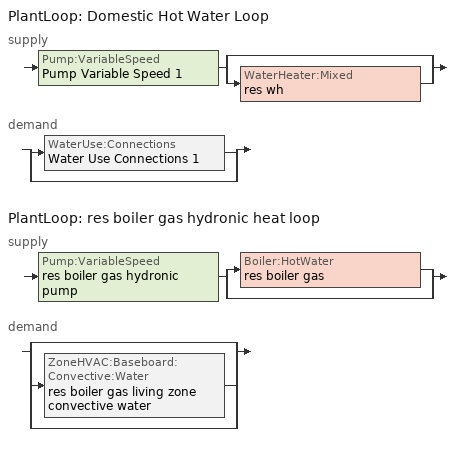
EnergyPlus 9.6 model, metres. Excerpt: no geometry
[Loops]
PlantLoop 'Domestic Hot Water Loop'
 supply: Pump:VariableSpeed 'Pump Variable Speed 1' > split
  | bypass
  | WaterHeater:Mixed 'res wh'
 demand: split
  | WaterUse:Connections 'Water Use Connections 1'
  | bypass
PlantLoop 'res boiler gas hydronic heat loop'
 supply: Pump:VariableSpeed 'res boiler gas hydronic pump' > split
  | Boiler:HotWater 'res boiler gas'
  | bypass
 demand: split
  | bypass
  | ZoneHVAC:Baseboard:Convective:Water 'res boiler gas living zone convective water'
  | bypass
[Sizing:Plant] Loop Type=Heating; Sizing Option=NonCoincident; Zone Timesteps in Averaging Window=1; Coincident Sizing Factor Mode=None
Name | Design Loop Exit Temperature {C} | Loop Design Temperature Difference {deltaC}
Domestic Hot Water Loop | 51.6667 | 5.55556
res boiler gas hydronic heat loop | 82.2222 | 11.1111
[ZoneControl:Thermostat]
living zone Thermostat: Zone or ZoneList=living zone; Control Type Schedule=living zone Thermostat Schedule; Control 1=living zone temperature setpoint; Temperature Difference Between Cutout And Setpoint {deltaC}=0
[ThermostatSetpoint:DualSetpoint]
living zone temperature setpoint: Heating Setpoint Temperature Schedule=heating_sch; Cooling Setpoint Temperature Schedule=cooling_sch
[ZoneHVAC:Baseboard:Convective:Water]
res boiler gas living zone convective water: Availability Schedule=Always On Discrete; Heating Design Capacity Method=HeatingDesignCapacity; Heating Design Capacity {W}=Autosize; Heating Design Capacity Per Floor Area {W/m2}=0; Fraction of Autosized Heating Design Capacity=0.8; U-Factor Times Area Value {W/K}=3114.27; Maximum Water Flow Rate {m3/s}=0.00186329; Convergence Tolerance=0.001
[Zone equipment]
living zone: res boiler gas living zone convective water
[Pump:VariableSpeed] Fraction of Motor Inefficiencies to Fluid Stream=0; Coefficient 1 of the Part Load Performance Curve=0; Coefficient 2 of the Part Load Performance Curve=1; Coefficient 3 of the Part Load Performance Curve=0; Coefficient 4 of the Part Load Performance Curve=0; Design Minimum Flow Rate {m3/s}=0; Pump Control Type=Intermittent; Skin Loss Radiative Fraction=0.5; Design Power Sizing Method=PowerPerFlowPerPressure; Design Electric Power per Unit Flow Rate {W/(m3/s)}=348701.1; Design Shaft Power per Unit Flow Rate per Unit Head {W/((m3/s)-Pa)}=1.28205; Design Minimum Flow Rate Fraction=0
Name | Design Maximum Flow Rate {m3/s} | Design Pump Head {Pa} | Design Power Consumption {W} | Motor Efficiency
Pump Variable Speed 1 | 0.01 | 1 | 0 | 1
res boiler gas hydronic pump | 0.000931135 | 20000 | Autosize | 0.9
[Boiler:HotWater]
res boiler gas: Fuel Type=NaturalGas; Nominal Capacity {W}=43253.7; Nominal Thermal Efficiency=0.8; Efficiency Curve Temperature Evaluation Variable=LeavingBoiler; Normalized Boiler Efficiency Curve=NonCondensingBoilerEff; Design Water Flow Rate {m3/s}=Autosize; Minimum Part Load Ratio=0; Maximum Part Load Ratio=1; Optimum Part Load Ratio=1; Water Outlet Upper Temperature Limit {C}=99.9; Boiler Flow Mode=LeavingSetpointModulated; Parasitic Electric Load {W}=76; Sizing Factor=1
[WaterHeater:Mixed]
res wh: Tank Volume {m3}=0.143846; Setpoint Temperature Schedule=WH Setpoint Temp; Deadband Temperature Difference {deltaC}=2; Maximum Temperature Limit {C}=99; Heater Control Type=Cycle; Heater Maximum Capacity {W}=11722.8; Heater Minimum Capacity {W}=0; Heater Ignition Minimum Flow Rate {m3/s}=0; Heater Ignition Delay {s}=0; Heater Fuel Type=NaturalGas; Heater Thermal Efficiency=0.773298; Off Cycle Parasitic Fuel Consumption Rate {W}=0; Off Cycle Parasitic Fuel Type=Electricity; Off Cycle Parasitic Heat Fraction to Tank=0; On Cycle Parasitic Fuel Consumption Rate {W}=0; On Cycle Parasitic Fuel Type=Electricity; On Cycle Parasitic Heat Fraction to Tank=0; Ambient Temperature Indicator=Zone; Ambient Temperature Zone=living zone; Off Cycle Loss Coefficient to Ambient Temperature {W/K}=4.15693; Off Cycle Loss Fraction to Zone=0.64; On Cycle Loss Coefficient to Ambient Temperature {W/K}=4.15693; On Cycle Loss Fraction to Zone=1; Use Side Effectiveness=1; Source Side Effectiveness=1; Use Side Design Flow Rate {m3/s}=Autosize; Source Side Design Flow Rate {m3/s}=Autosize; Indirect Water Heating Recovery Time {hr}=1.5; Source Side Flow Control Mode=IndirectHeatPrimarySetpoint
[WaterHeater:Sizing]
res wh: Design Mode=PeakDraw; Time Storage Can Meet Peak Draw {hr}=0.538503; Time for Tank Recovery {hr}=0; Nominal Tank Volume for Autosizing Plant Connections {m3}=1
[PlantLoop] Fluid Type=Water; Maximum Loop Temperature {C}=100; Minimum Loop Temperature {C}=0; Minimum Loop Flow Rate {m3/s}=0; Load Distribution Scheme=Optimal; Plant Loop Demand Calculation Scheme=SingleSetpoint
Name | Plant Equipment Operation Scheme | Maximum Loop Flow Rate {m3/s} | Plant Loop Volume {m3}
Domestic Hot Water Loop | Domestic Hot Water Loop Operation Schemes | 0.01 | 0.003
res boiler gas hydronic heat loop | res boiler gas hydronic heat loop Operation Schemes | Autosize | Autocalculate
[PlantEquipmentList]
Domestic Hot Water Loop Heating Equipment List: res wh
res boiler gas hydronic heat loop Heating Equipment List: res boiler gas
[PlantEquipmentOperation:HeatingLoad] Load Range 1 Lower Limit {W}=0; Load Range 1 Upper Limit {W}=1000000000
Name | Range 1 Equipment List
Domestic Hot Water Loop Heating Operation Scheme | Domestic Hot Water Loop Heating Equipment List
res boiler gas hydronic heat loop Heating Operation Scheme | res boiler gas hydronic heat loop Heating Equipment List
[PlantEquipmentOperationSchemes] Control Scheme 1 Schedule=Always On Discrete
Name | Control Scheme 1
Domestic Hot Water Loop Operation Schemes | Domestic Hot Water Loop Heating Operation Scheme
res boiler gas hydronic heat loop Operation Schemes | res boiler gas hydronic heat loop Heating Operation Scheme
[EnergyManagementSystem:Sensor]
Name | Output:Variable or Output:Meter Index Key | Output:Variable or Output:Meter
res_af_1_tin_s | living zone | Zone Mean Air Temperature
res_af_1_tt_s | living zone | Zone Outdoor Air Drybulb Temperature
res_boiler_gas_hydronic_pump_s | res boiler gas hydronic pump | Pump Electricity Energy
res_shower_tout | res wh | Water Heater Use Side Outlet Temperature
res_shower_vol | res shower | Water Use Equipment Hot Water Volume
[SetpointManager:Scheduled] Control Variable=Temperature
Name | Schedule
Setpoint Manager Scheduled 1 | dhw temp
res boiler gas hydronic heat loop setpoint manager | res boiler gas hydronic heat supply setpoint
[WaterUse:Equipment] Zone=living zone
Name | Peak Flow Rate {m3/s} | Flow Rate Fraction Schedule | Target Temperature Schedule
res shower | 1.96227e-05 | showers | fixtures temperature schedule
res sink | 1.72007e-05 | sinks | fixtures temperature schedule
res bath | 7.5285e-05 | baths | fixtures temperature schedule
res shower dist | 0 | showers | fixtures temperature schedule
res sink dist | 0 | sinks | fixtures temperature schedule
res bath dist | 0 | baths | fixtures temperature schedule
res cw | 9.23515e-05 | clothes_washer | res cw temperature schedule
res dw | 1.99554e-05 | dishwasher | res dw temperature schedule
[WaterUse:Connections]
Water Use Connections 1: Drain Water Heat Exchanger Type=None; Drain Water Heat Exchanger Destination=Plant; Water Use Equipment 1=res shower; Water Use Equipment 2=res sink; Water Use Equipment 3=res bath; Water Use Equipment 4=res shower dist; Water Use Equipment 5=res sink dist; Water Use Equipment 6=res bath dist; Water Use Equipment 7=res cw; Water Use Equipment 8=res dw
[Schedule:Compact]
living zone Thermostat Schedule: Through: 12/31, For: AllDays, Until: 24:00, 4
cooling_sch: Through: 12/31, For: AllDays, Until: 24:00, 23.8889
heating_sch: Through: 12/31, For: AllDays, Until: 01:00, 21, Until: 02:00, 21, Until: 03:00, 21, Until: 04:00, 21, Until: 05:00, 12, Until: 06:00, 21, Until: 07:00, 21, Until: 08:00, 21, Until: 09:00, 21, Until: 10:00, 21, Until: 11:00, 21, Until: 12:00, 21, Until: 13:00, 21, Until: 14:00, 21, Until: 15:00, 21, Until: 16:00, 21, Until: 17:00, 21, Until: 18:00, 21, Until: 19:00, 21, Until: 20:00, 21, Until: 21:00, 21, Until: 22:00, 21, Until: 23:00, 21, Until: 24:00, 21
[Schedule:Constant]
Name | Hourly Value
Always On Discrete | 1
dhw temp; WH Setpoint Temp | 51.6667
fixtures temperature schedule | 43.3333
res boiler gas hydronic heat supply setpoint | 82.2222
res cw temperature schedule; res dw temperature schedule | 52.666
[Schedule:File] File=C:\Users\chmat\Desktop\THESIS\Final Building Models\CSV\bldg0002578.csv; Rows to Skip at Top=1; Number of Hours of Data=8760; Column Separator=Comma; Interpolate to Timestep=No; Minutes per Item=15
Name | Column Number
baths | 13
showers | 14
sinks | 15
clothes_washer | 9
dishwasher | 7
[Curve:Bicubic]
NonCondensingBoilerEff: Coefficient1 Constant=1.11172; Coefficient2 x=0.0786141; Coefficient3 x**2=-0.400426; Coefficient4 y=0; Coefficient5 y**2=-0.000156783; Coefficient6 x*y=0.0093846; Coefficient7 x**3=0.234258; Coefficient8 y**3=1.32927e-06; Coefficient9 x**2*y=-0.0044467; Coefficient10 x*y**2=-1.22498e-05; Minimum Value of x=0.1; Maximum Value of x=1; Minimum Value of y=20; Maximum Value of y=80
